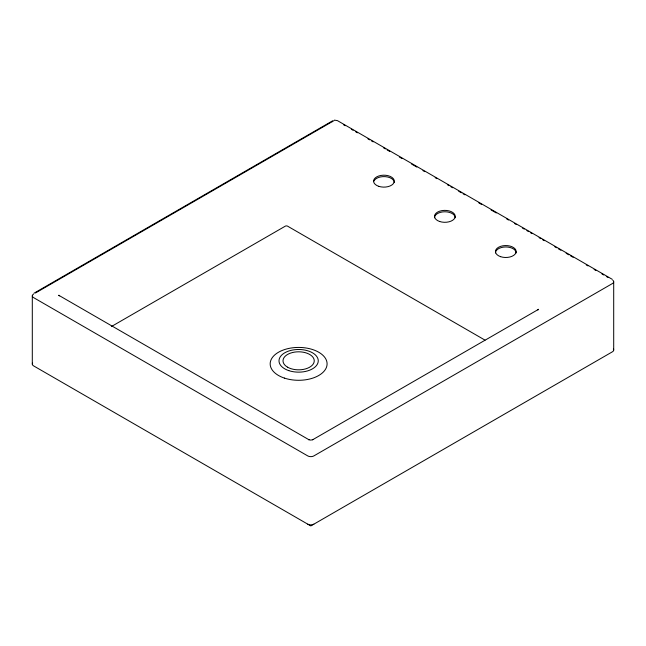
<?xml version="1.0" encoding="UTF-8"?>
<svg xmlns="http://www.w3.org/2000/svg" width="646" height="646" viewBox="0 0 646 646"><rect width="100%" height="100%" fill="white"/><g stroke="black" fill="none" stroke-linecap="round" stroke-linejoin="round"><path stroke-width="0.97" d="M537.989 309.918L538.409 309.256L537.868 309.725M34.028 293.195L332.577 120.834M35.449 293.001L333.909 120.681M111.354 326.569L285.395 226.108A1.72 0.993 0 0 1 287.486 226.108L485.041 340.151M312.502 439.837L538.271 309.491M312.882 439.619L310.815 440.12L308.748 439.619L309.127 439.837L58.98 295.416M334.378 120.132L337.422 120.616L612.303 279.347M343.47 124.726L345.222 125.736M351.335 129.265L353.079 130.274M355.696 131.792L357.448 132.793M367.921 138.85L369.673 139.859M371.418 140.86L373.162 141.87M383.643 147.926L385.387 148.927M387.14 149.937L389.756 151.455M399.365 156.994L401.982 158.512M411.591 164.06L416.823 167.08M422.936 170.609L424.688 171.618M435.162 177.666L436.914 178.676M447.395 184.724L449.14 185.733M450.884 186.742L452.628 187.752M458.741 191.281L461.365 192.791M463.109 193.8L464.854 194.809M478.831 202.876L481.448 204.386M491.057 209.934L496.298 212.962M506.771 219.01L508.523 220.02M514.636 223.548L516.38 224.558M522.493 228.086L524.237 229.096M526.861 230.606L528.606 231.615M530.35 232.625L532.094 233.634M539.087 237.663L540.831 238.673M542.575 239.682L544.32 240.692M554.801 246.74L556.553 247.749M558.297 248.758L560.914 250.268M566.154 253.297L568.779 254.807M570.523 255.816L573.139 257.326M586.237 264.892L587.989 265.902M594.102 269.43L595.846 270.44M601.959 273.969L603.703 274.978M606.328 276.488L608.072 277.497M59.384 295.65L58.843 295.19L59.262 295.844M613.7 281.777L613.7 350.027M32.3 295.844L32.3 364.094M313.859 524.164A4.312 2.487 0 0 1 307.762 524.164M613.369 349.074A4.312 2.487 0 0 1 612.44 351.787L310.815 525.925L33.56 365.854A4.312 2.487 0 0 1 32.631 363.149M612.812 280.259A4.312 2.487 0 0 1 612.44 283.537L313.859 455.915A4.312 2.487 0 0 1 307.762 455.915L33.56 297.604A4.312 2.487 0 0 1 33.56 294.091M332.141 121.706A4.312 2.487 0 0 1 332.561 121.488M373.945 181.025A10.344 5.967 0 0 1 385.282 176.649A10.344 5.967 0 0 1 394.278 182.568M434.524 217.75A10.344 5.967 0 0 1 444.868 211.775A10.344 5.967 0 0 1 455.212 217.75M495.466 252.925A10.344 5.967 0 0 1 505.802 246.958A10.344 5.967 0 0 1 516.146 252.925M284.393 378.088A28.456 16.433 0 0 0 327.086 363.86A28.456 16.433 0 0 0 284.393 349.631A28.456 16.433 0 0 0 284.393 378.088M288.81 370.634A19.638 11.337 0 0 0 318.26 360.823A19.638 11.337 0 0 0 288.81 351.004A19.638 11.337 0 0 0 288.81 370.634M287.583 367.194A15.625 9.02 0 0 0 313.714 363.157A15.625 9.02 0 0 0 294.584 352.11A15.625 9.02 0 0 0 287.583 367.194M500.634 256.688A10.344 5.967 0 0 0 516.146 251.52A10.344 5.967 0 0 0 500.634 246.352A10.344 5.967 0 0 0 500.634 256.688M378.766 186.331A10.344 5.967 0 0 0 394.278 181.163A10.344 5.967 0 0 0 378.766 175.987A10.344 5.967 0 0 0 378.766 186.331M439.7 221.513A10.344 5.967 0 0 0 455.212 216.337A10.344 5.967 0 0 0 439.7 211.169A10.344 5.967 0 0 0 439.7 221.513"/></g></svg>
